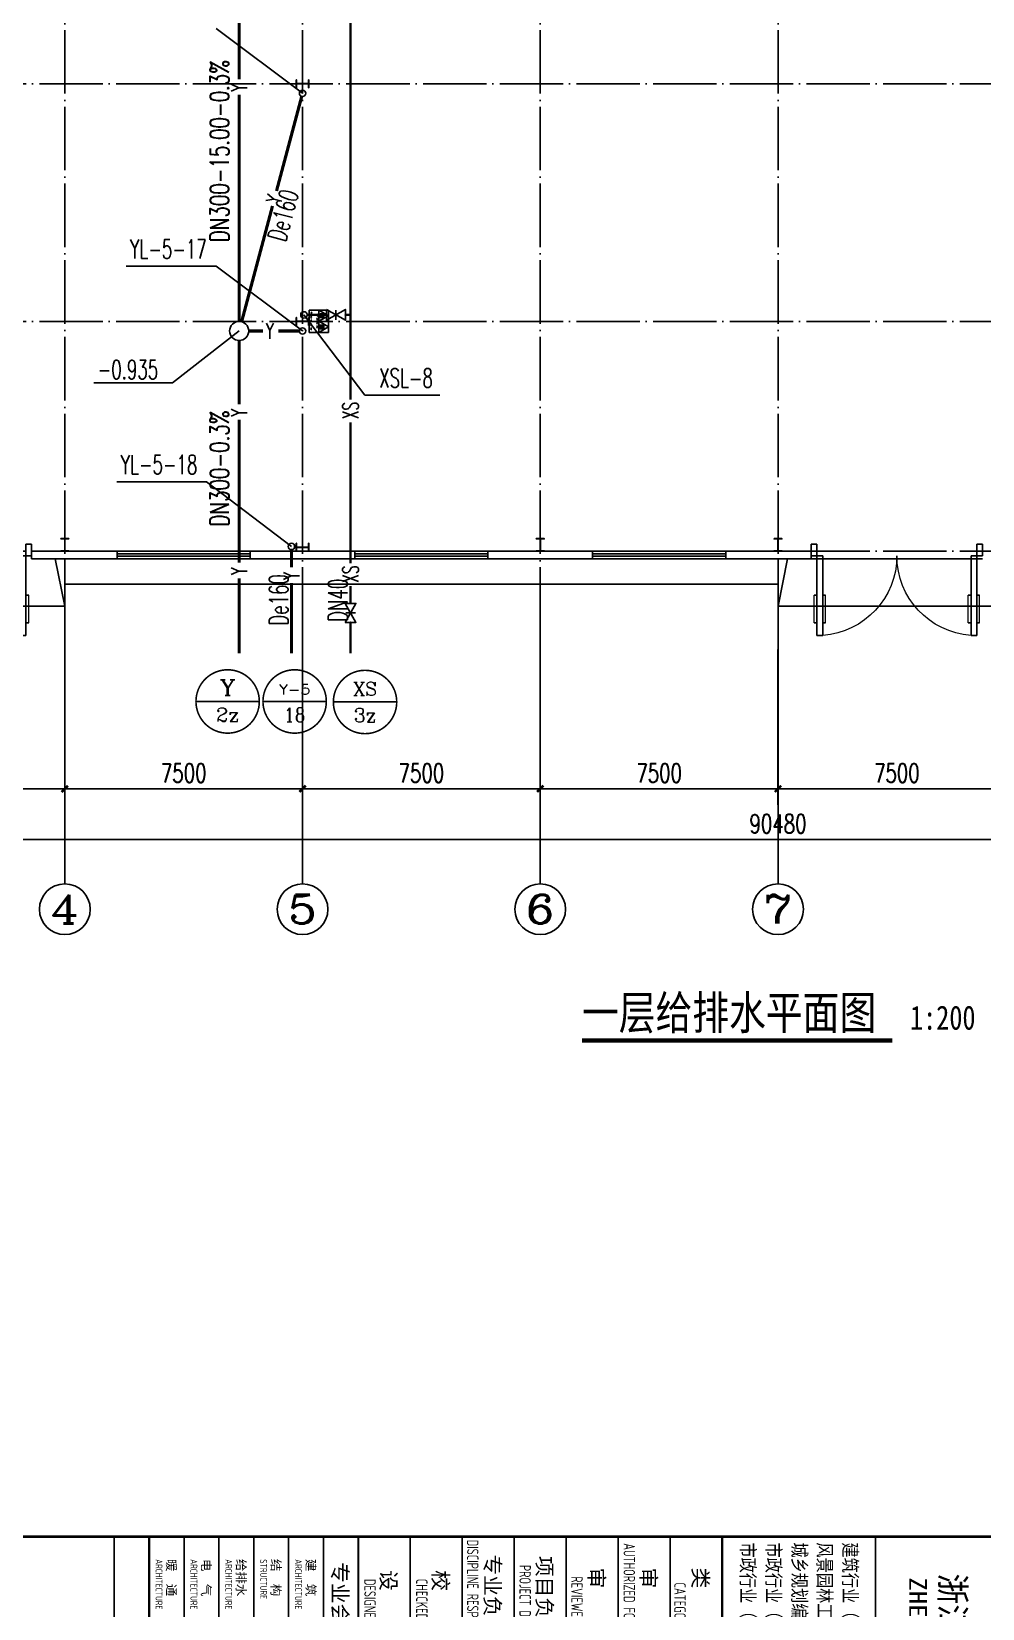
# Model space of a CAD drawing. Extents: x 14204718 to 16986381, y -1556765 to -15898.
# Drawn here: x 14885766 to 14915766, y -465061 to -415294 of the extents above; entities that cross this region are included whole.
import ezdxf
from ezdxf.enums import TextEntityAlignment as Align

# ---------------------------------------------------------------- set-up
doc = ezdxf.new("R2010")
doc.units = 0
doc.header["$LTSCALE"] = 1000
doc.header["$MEASUREMENT"] = 0
doc.linetypes.add('DOTE', pattern=[2.42, 2, -0.2, 0.02, -0.2])
for name, color, linetype in [('AXIS', 3, 'Continuous'), ('AXIS_TEXT', 7, 'Continuous'), ('COLUMN', 2, 'Continuous'), ('DIM_SYMB', 3, 'Continuous'), ('DIM_消防', 3, 'Continuous'), ('DIM_雨水', 3, 'Continuous'), ('DOTE', 8, 'DOTE'), ('EQUIP_消防', 7, 'Continuous'), ('PIPE-消防', 1, 'Continuous'), ('PIPE-雨水', 4, 'Continuous'), ('PUB_TEXT', 7, 'Continuous'), ('TEXT_消防', 7, 'Continuous'), ('TEXT_雨水', 7, 'Continuous'), ('TK', 4, 'Continuous'), ('TWT_LEAD', 3, 'Continuous'), ('TWT_TEXT', 7, 'Continuous'), ('VALVE_消防', 7, 'Continuous'), ('VPIPE-消防', 1, 'Continuous'), ('VPIPE-雨水', 4, 'Continuous'), ('WALL-PARAPET', 6, 'Continuous'), ('WELL_雨水', 4, 'Continuous'), ('WINDOW', 4, 'Continuous')]:
    doc.layers.add(name, color=color, linetype=linetype)
doc.styles.add('-宋体', font='', dxfattribs={"width": 0.8})
doc.styles.add('_TCH_AXIS', font='COMPLEX', dxfattribs={"bigfont": 'GBCBIG'})
doc.styles.add('_TCH_DIM', font='SIMPLEX', dxfattribs={"bigfont": 'GBCBIG'})
doc.styles.add('_TCH_DIM_T3', font='SIMPLEX', dxfattribs={"width": 0.705882, "bigfont": 'GBCBIG'})
doc.styles.add('_TWT_CIRCLE', font='COMPLEX', dxfattribs={"width": 1.1, "height": 3, "bigfont": 'HZTXT'})
doc.styles.add('_TWT_PIPEDN', font='SIMPLEX', dxfattribs={"width": 0.8, "height": 3, "bigfont": 'HZTXT'})
doc.styles.add('_TWT_PIPETEXT', font='COMPLEX', dxfattribs={"width": 0.8, "height": 2.5, "bigfont": 'HZTXT'})
doc.styles.add('_TWT_SERIAL', font='COMPLEX', dxfattribs={"width": 0.8, "height": 3, "bigfont": 'HZTXT'})
doc.styles.add('COMPLEX', font='COMPLEX')
doc.styles.add('HT', font='simhei.ttf', dxfattribs={"width": 0.8})
doc.styles.add('TSSD_REIN', font='tssdeng.shx', dxfattribs={"width": 0.7, "bigfont": 'tssdchn.shx'})
doc.styles.add('YAYA', font='', dxfattribs={"width": 0.8, "height": 1})
doc.styles.add('图签宋体', font='', dxfattribs={"height": 300})
doc.styles.add('图签黑体', font='simhei.ttf', dxfattribs={"height": 550})
doc.styles.get('-宋体').set_extended_font_data('SimSun')
doc.styles.get('YAYA').set_extended_font_data('SimSun')
doc.styles.get('图签宋体').set_extended_font_data('NSimSun')
doc.dimstyles.new('_TCH_ARCH&&200', dxfattribs={"dimtxt": 595, "dimasz": 200, "dimexe": 500, "dimexo": 600, "dimgap": 200, "dimtad": 1, "dimdec": 0, "dimzin": 0, "dimdsep": 46, "dimtxsty": '_TCH_DIM_T3', "dimblk": 'ARCHTICK', "dimcen": 0.09, "dimclrt": 7, "dimazin": 2, "dimtfac": 1, "dimtdec": 0, "dimtix": 1, "dimtmove": 2, "dimatfit": 3, "dimfxl": 0, "dimtolj": 1, "dimtzin": 0, "dimarcsym": 0})

# ---------------------------------------------------------------- blocks, each defined once
blk = doc.blocks.new('A$C797E1D2B')
at = {"layer": 'COLUMN'}
h = blk.add_hatch(color=256, dxfattribs=at)
h.paths.add_polyline_path([(125, 400), (250, 400), (250, 388), (130, 388), (130, 200), (125, 200)])
h.paths.add_polyline_path([(0, 400), (125, 400), (125, 200), (120, 200), (120, 388), (0, 388)])
h.paths.add_polyline_path([(0, 12), (120, 12), (120, 200), (125, 200), (125, 0), (0, 0)])
h.paths.add_polyline_path([(125, 200), (130, 200), (130, 12), (250, 12), (250, 0), (125, 0)])
blk.add_lwpolyline([(250, 0), (250, 12), (130, 12), (130, 388), (250, 388), (250, 400), (0, 400), (0, 388), (120, 388), (120, 12), (0, 12), (0, 0)], close=True, dxfattribs=at)
blk = doc.blocks.new('消防软管卷盘')
blk.add_lwpolyline([(4963954, 151899), (4963954, 150312), (4964641, 150312), (4964641, 151899)], close=True)
for points, const_width in [([(4964134, 151704), (4964482, 151704)], 1), ([(4964134, 151566), (4964482, 151566)], 1), ([(4964134, 151428), (4964482, 151428)], 1), ([(4964134, 151290), (4964482, 151290)], 1), ([(4964134, 151152), (4964482, 151152)], 1), ([(4964134, 151014), (4964482, 151014)], 0.1), ([(4964134, 150876), (4964482, 150876)], 1), ([(4964134, 150738), (4964482, 150738)], 1), ([(4964150, 150600), (4964499, 150600)], 1), ([(4964150, 150462), (4964499, 150462)], 1)]:
    blk.add_lwpolyline(points, dxfattribs=dict(const_width=const_width))
for centre, start, end in [((4964134, 151636), 90, 270), ((4964134, 151360), 90, 270), ((4964482, 151498), 270, 90), ((4964482, 151222), 270, 90), ((4964134, 151084), 90, 270), ((4964134, 150808), 90, 270), ((4964150, 150532), 90, 270), ((4964482, 150946), 270, 90), ((4964499, 150670), 270, 90)]:
    blk.add_arc(centre, 69, start, end)
blk = doc.blocks.new('$TwtSys$00000546')
h = blk.add_hatch()
h.set_pattern_fill('ANSI31', color=256, scale=200, style=0)
h.set_pattern_definition([(45, (-38543.802, -6670.83), (-17.67767, 17.67767), [])])
h.paths.add_polyline_path([(-65, 174), (65, 174), (65, 44), (-65, 44)])
for points in [[(0, 344), (-198, 0), (198, 0)], [(-65, 174), (65, 174), (65, 44), (-65, 44)]]:
    blk.add_lwpolyline(points, close=True)
blk = doc.blocks.new('92623')
blk.add_lwpolyline([(8910066, 83014), (8909273, 83014), (8909273, 82670), (8910066, 82670)], close=True)
at = {"xscale": -0.5, "yscale": 0.5, "zscale": 0.5, "rotation": 89.99999999998747}
blk.add_blockref('消防软管卷盘', (8985223, 2565334), dxfattribs=at)
at = {"layer": 'EQUIP_消防', "rotation": 180}
for p in [(8909471, 83014), (8909868, 83014)]:
    blk.add_blockref('$TwtSys$00000546', p, dxfattribs=at)
blk = doc.blocks.new('GeYuanFrame_68086672', base_point=(20.09, 4.53))
at = {"layer": 'TK'}
for p, q in [((991.09, 316.93), (1061.09, 316.93)), ((991.09, 284.53), (1061.09, 284.53)), ((991.09, 276.33), (1061.09, 276.33)), ((991.09, 268.13), (1061.09, 268.13)), ((991.09, 259.93), (1061.09, 259.93)), ((991.09, 251.73), (1061.09, 251.73)), ((991.09, 243.53), (1061.09, 243.53)), ((991.09, 235.33), (1061.09, 235.33)), ((991.09, 235.33), (1061.09, 235.33))]:
    blk.add_line(p, q, dxfattribs=at)
for points, const_width in [([(991.09, 588.53), (991.09, 14.53)], 0.4), ([(991.09, 292.73), (1061.09, 292.73)], 0.35), ([(991.09, 292.73), (1061.09, 292.73)], 0.35), ([(991.09, 235.33), (1061.09, 235.33)], 0.35), ([(991.09, 202.33), (1061.09, 202.33)], 0.35)]:
    blk.add_lwpolyline(points, dxfattribs=dict(at, const_width=const_width))
for points in [[(991.09, 292.73), (1061.09, 292.73)], [(991.09, 235.33), (1061.09, 235.33)], [(991.09, 229.83), (1061.09, 229.83)], [(991.09, 224.33), (1061.09, 224.33)], [(991.09, 218.83), (1061.09, 218.83)], [(991.09, 213.33), (1061.09, 213.33)], [(991.09, 207.83), (1061.09, 207.83)], [(991.09, 202.33), (1061.09, 202.33)], [(991.09, 196.83), (1061.09, 196.83)]]:
    blk.add_lwpolyline(points, dxfattribs=at)
for s, height, style, width, p in [('浙江华越设计股份有限公司', 3.96, 'HT', 0.9, (1026.07, 329.16)), ('ZHEJIANG HOY DESIGN CO.,LTD', 2.8, '图签黑体', 1.11, (1026.06, 323.29))]:
    blk.add_text(s, height=height, dxfattribs=dict(at, style=style, width=width)).set_placement(p, align=Align.MIDDLE)
for s, height, style, width, p in [('建筑行业（建筑工程）甲级           证书编号:A133002877', 2.2, '-宋体', 0.8, (992, 311.83)), ('风景园林工程设计专项甲级           证书编号:A133002877', 2.2, '-宋体', 0.8, (992, 307.81)), ('城乡规划编制资质乙级        证书编号:[浙]城规编(142069)', 2.2, '-宋体', 0.8, (992, 303.82)), ('市政行业（给水工程、排水工程）乙级 证书编号:A233029948', 2.2, '-宋体', 0.8, (992, 299.74)), ('市政行业（道路工程、桥梁工程）乙级 证书编号:A233029948', 2.2, '-宋体', 0.8, (992, 295.69)), ('CATEGORY', 1.8, 'TSSD_REIN', 0.7, (998.32, 285.17)), ('AUTHORIZED FOR ISSUE BY', 1.8, 'TSSD_REIN', 0.7, (992.12, 277.17)), ('REVIEWED BY', 1.8, 'TSSD_REIN', 0.7, (997.36, 268.91)), ('PROJECT DIRECTOR', 1.8, 'TSSD_REIN', 0.7, (995.55, 260.74)), ('DISCIPLINE RESPONSIBLE BY', 1.8, 'TSSD_REIN', 0.7, (991.57, 252.48)), ('CHECKED BY', 1.8, 'TSSD_REIN', 0.7, (997.75, 244.44)), ('DESIGNED BY', 1.8, 'TSSD_REIN', 0.7, (997.76, 236.27)), ('ARCHITECTURE', 1.08, 'TSSD_REIN', 0.7, (994.65, 225.34)), ('STRUCTURE', 1.08, 'TSSD_REIN', 0.7, (994.65, 219.84)), ('ARCHITECTURE', 1.08, 'TSSD_REIN', 0.7, (994.65, 214.34)), ('ARCHITECTURE', 1.08, 'TSSD_REIN', 0.7, (994.65, 208.84)), ('ARCHITECTURE', 1.08, 'TSSD_REIN', 0.7, (994.65, 203.34))]:
    blk.add_text(s, height=height, dxfattribs=dict(at, style=style, width=width)).set_placement(p)
at = {"layer": 'TK', "style": '图签宋体'}
for s, height, p in [('类   别', 2.4, (995.97, 288.09)), ('审   定', 2.4, (995.97, 279.89)), ('审   核', 2.4, (995.97, 271.69)), ('项目负责人', 2.4, (994.13, 263.49)), ('专业负责人', 2.4, (993.89, 255.29)), ('校   对', 2.4, (996.38, 247.09)), ('设   计', 2.4, (996.36, 238.89)), ('专业会签', 2.4, (995.12, 231.24)), ('建  筑', 1.44, (994.61, 227.11)), ('结  构', 1.44, (994.61, 221.61)), ('给排水', 1.44, (994.61, 216.11)), ('电  气', 1.44, (994.61, 210.61)), ('暖  通', 1.44, (994.61, 205.11))]:
    blk.add_text(s, height=height, dxfattribs=at).set_placement(p)
blk = doc.blocks.new('_AXISO')
blk.add_circle((0, 0), 0.5)
at = {"layer": 'AXIS_TEXT', "style": 'COMPLEX', "width": 1.041667}
blk.add_attdef('A', text='', height=0.56, dxfattribs=at).set_placement((-0.25, -0.28), (0.25, -0.28), align=Align.FIT)
blk = doc.blocks.new('_ArchTick')
at = {"color": 0, "linetype": 'ByBlock', "const_width": 0.4}
blk.add_lwpolyline([(-0.5, -0.5), (0.5, 0.5)], dxfattribs=at)
blk = doc.blocks.new('*D137')
at = {"layer": 'AXIS', "color": 0, "lineweight": -2}
for p, q in [((14864076, -434794), (14864076, -441294)), ((14954556, -434794), (14954556, -441294)), ((14864076, -440794), (14954556, -440794))]:
    blk.add_line(p, q, dxfattribs=at)
at = {"layer": 'Defpoints', "color": 0}
for p in [(14864076, -434194), (14954556, -434194), (14954556, -440794)]:
    blk.add_point(p, dxfattribs=at)
at = {"layer": 'AXIS', "color": 0, "lineweight": -2, "xscale": 200, "yscale": 200, "zscale": 200, "rotation": 180}
blk.add_blockref('_ArchTick', (14864076, -440794), dxfattribs=at)
at = {"layer": 'AXIS', "color": 0, "lineweight": -2, "xscale": 200, "yscale": 200, "zscale": 200}
blk.add_blockref('_ArchTick', (14954556, -440794), dxfattribs=at)
at = {"layer": 'AXIS', "color": 7, "insert": (14909316, -440297), "char_height": 595, "attachment_point": 5, "style": '_TCH_DIM_T3'}
blk.add_mtext('\\A1;90480', dxfattribs=at)
blk = doc.blocks.new('*D143')
at = {"layer": 'AXIS', "color": 0, "lineweight": -2}
for p, q in [((14879316, -434794), (14879316, -439694)), ((14886816, -434794), (14886816, -439694)), ((14879316, -439194), (14886816, -439194))]:
    blk.add_line(p, q, dxfattribs=at)
at = {"layer": 'Defpoints', "color": 0}
for p in [(14879316, -434194), (14886816, -434194), (14886816, -439194)]:
    blk.add_point(p, dxfattribs=at)
at = {"layer": 'AXIS', "color": 0, "lineweight": -2, "xscale": 200, "yscale": 200, "zscale": 200, "rotation": 180}
blk.add_blockref('_ArchTick', (14879316, -439194), dxfattribs=at)
at = {"layer": 'AXIS', "color": 0, "lineweight": -2, "xscale": 200, "yscale": 200, "zscale": 200}
blk.add_blockref('_ArchTick', (14886816, -439194), dxfattribs=at)
at = {"layer": 'AXIS', "color": 7, "insert": (14883066, -438697), "char_height": 595, "attachment_point": 5, "style": '_TCH_DIM_T3'}
blk.add_mtext('\\A1;7500', dxfattribs=at)
blk = doc.blocks.new('*D144')
at = {"layer": 'AXIS', "color": 0, "lineweight": -2}
for p, q in [((14886816, -434794), (14886816, -439694)), ((14894316, -434794), (14894316, -439694)), ((14886816, -439194), (14894316, -439194))]:
    blk.add_line(p, q, dxfattribs=at)
at = {"layer": 'Defpoints', "color": 0}
for p in [(14886816, -434194), (14894316, -434194), (14894316, -439194)]:
    blk.add_point(p, dxfattribs=at)
at = {"layer": 'AXIS', "color": 0, "lineweight": -2, "xscale": 200, "yscale": 200, "zscale": 200, "rotation": 180}
blk.add_blockref('_ArchTick', (14886816, -439194), dxfattribs=at)
at = {"layer": 'AXIS', "color": 0, "lineweight": -2, "xscale": 200, "yscale": 200, "zscale": 200}
blk.add_blockref('_ArchTick', (14894316, -439194), dxfattribs=at)
at = {"layer": 'AXIS', "color": 7, "insert": (14890566, -438697), "char_height": 595, "attachment_point": 5, "style": '_TCH_DIM_T3'}
blk.add_mtext('\\A1;7500', dxfattribs=at)
blk = doc.blocks.new('*D145')
at = {"layer": 'AXIS', "color": 0, "lineweight": -2}
for p, q in [((14894316, -434794), (14894316, -439694)), ((14901816, -434794), (14901816, -439694)), ((14894316, -439194), (14901816, -439194))]:
    blk.add_line(p, q, dxfattribs=at)
at = {"layer": 'Defpoints', "color": 0}
for p in [(14894316, -434194), (14901816, -434194), (14901816, -439194)]:
    blk.add_point(p, dxfattribs=at)
at = {"layer": 'AXIS', "color": 0, "lineweight": -2, "xscale": 200, "yscale": 200, "zscale": 200, "rotation": 180}
blk.add_blockref('_ArchTick', (14894316, -439194), dxfattribs=at)
at = {"layer": 'AXIS', "color": 0, "lineweight": -2, "xscale": 200, "yscale": 200, "zscale": 200}
blk.add_blockref('_ArchTick', (14901816, -439194), dxfattribs=at)
at = {"layer": 'AXIS', "color": 7, "insert": (14898066, -438697), "char_height": 595, "attachment_point": 5, "style": '_TCH_DIM_T3'}
blk.add_mtext('\\A1;7500', dxfattribs=at)
blk = doc.blocks.new('*D146')
at = {"layer": 'AXIS', "color": 0, "lineweight": -2}
for p, q in [((14901816, -434794), (14901816, -439694)), ((14909316, -434794), (14909316, -439694)), ((14901816, -439194), (14909316, -439194))]:
    blk.add_line(p, q, dxfattribs=at)
at = {"layer": 'Defpoints', "color": 0}
for p in [(14901816, -434194), (14909316, -434194), (14909316, -439194)]:
    blk.add_point(p, dxfattribs=at)
at = {"layer": 'AXIS', "color": 0, "lineweight": -2, "xscale": 200, "yscale": 200, "zscale": 200, "rotation": 180}
blk.add_blockref('_ArchTick', (14901816, -439194), dxfattribs=at)
at = {"layer": 'AXIS', "color": 0, "lineweight": -2, "xscale": 200, "yscale": 200, "zscale": 200}
blk.add_blockref('_ArchTick', (14909316, -439194), dxfattribs=at)
at = {"layer": 'AXIS', "color": 7, "insert": (14905566, -438697), "char_height": 595, "attachment_point": 5, "style": '_TCH_DIM_T3'}
blk.add_mtext('\\A1;7500', dxfattribs=at)
blk = doc.blocks.new('*D147')
at = {"layer": 'AXIS', "color": 0, "lineweight": -2}
for p, q in [((14909316, -434794), (14909316, -439694)), ((14916816, -434794), (14916816, -439694)), ((14909316, -439194), (14916816, -439194))]:
    blk.add_line(p, q, dxfattribs=at)
at = {"layer": 'Defpoints', "color": 0}
for p in [(14909316, -434194), (14916816, -434194), (14916816, -439194)]:
    blk.add_point(p, dxfattribs=at)
at = {"layer": 'AXIS', "color": 0, "lineweight": -2, "xscale": 200, "yscale": 200, "zscale": 200, "rotation": 180}
blk.add_blockref('_ArchTick', (14909316, -439194), dxfattribs=at)
at = {"layer": 'AXIS', "color": 0, "lineweight": -2, "xscale": 200, "yscale": 200, "zscale": 200}
blk.add_blockref('_ArchTick', (14916816, -439194), dxfattribs=at)
at = {"layer": 'AXIS', "color": 7, "insert": (14913066, -438697), "char_height": 595, "attachment_point": 5, "style": '_TCH_DIM_T3'}
blk.add_mtext('\\A1;7500', dxfattribs=at)
blk = doc.blocks.new('$TCHSYS$WIN2D')
for p, q in [((-0.5, 0.5), (0.5, 0.5)), ((-0.5, 0.5), (-0.5, -0.5)), ((0.5, 0.5), (0.5, -0.5)), ((0.5, 0.167), (-0.5, 0.167)), ((0.5, -0.167), (-0.5, -0.167)), ((-0.5, -0.5), (0.5, -0.5))]:
    blk.add_line(p, q)
blk = doc.blocks.new('$DorLib2D$00000011')
for p, q in [((-0.4667, 0.4709), (-0.4667, -0.0625)), ((-0.4667, 0.4709), (-0.4333, 0.4709)), ((-0.4333, 0.4709), (-0.4333, 0.0042)), ((0.4333, 0.4709), (0.4333, 0.0042)), ((0.4667, 0.4709), (0.4333, 0.4709)), ((0.4667, 0.4709), (0.4667, -0.0625)), ((-0.4833, 0.3962), (-0.4667, 0.3962)), ((-0.4167, 0.3962), (-0.4333, 0.3962)), ((0.4167, 0.3962), (0.4333, 0.3962)), ((0.4833, 0.3962), (0.4667, 0.3962)), ((-0.4833, 0.2346), (-0.4667, 0.2346)), ((-0.4167, 0.2346), (-0.4333, 0.2346)), ((0.4167, 0.2346), (0.4333, 0.2346)), ((0.4833, 0.2346), (0.4667, 0.2346)), ((-0.5, 0.0042), (-0.4333, 0.0042)), ((-0.5, 0.0042), (-0.5, -0.0625)), ((0.5, 0.0042), (0.4333, 0.0042)), ((0.5, 0.0042), (0.5, -0.0625)), ((-0.5, -0.0625), (-0.4667, -0.0625)), ((0.5, -0.0625), (0.4667, -0.0625))]:
    blk.add_line(p, q)
at = {"lineweight": 13}
for p, q in [((-0.4833, 0.3962), (-0.4833, 0.2346)), ((-0.4167, 0.3962), (-0.4167, 0.2346)), ((0.4167, 0.3962), (0.4167, 0.2346)), ((0.4833, 0.3962), (0.4833, 0.2346))]:
    blk.add_line(p, q, dxfattribs=at)
for centre, start, end in [((-0.4667, 0.0042), 0, 85.90396), ((0.4667, 0.0042), 94.09604, 180)]:
    blk.add_arc(centre, 0.4667, start, end, dxfattribs=at)
blk = doc.blocks.new('$TWTSYS$00000187')
blk.add_circle((0, 0, 0), 0.5)
blk = doc.blocks.new('$VALVE$00000296')
for points in [[(-125, 72), (-125, -72), (125, 72), (125, -72), (-125, 72)], [(0, 60), (0, -64)]]:
    blk.add_lwpolyline(points)
for p in [(-125, 0), (125, 0)]:
    blk.add_point(p)

msp = doc.modelspace()

# ---------------------------------------------------------------- linework, layer by layer
at = {"color": 8, "ltscale": 0.5}
for p, q in [((14886516.4, -431934.1), (14886816.4, -433434.1)), ((14909316.4, -433434.1), (14909616.4, -431934.1))]:
    msp.add_line(p, q, dxfattribs=at)
for points in [[(14886816.4, -431934.1), (14886816.4, -433434.1), (14879316.4, -433434.1), (14879316.4, -431934.1)], [(14916816.4, -431934.1), (14916816.4, -433434.1), (14909316.4, -433434.1), (14909316.4, -431934.1)], [(14886816.4, -432734.1), (14909316.4, -432734.1)]]:
    msp.add_lwpolyline(points, dxfattribs=at)
at = {"layer": 'AXIS'}
for p, q in [((14886816.4, -434194.1), (14886816.4, -442194.1)), ((14894316.4, -434194.1), (14894316.4, -442194.1)), ((14901816.4, -434194.1), (14901816.4, -442194.1)), ((14909316.4, -434194.1), (14909316.4, -442194.1))]:
    msp.add_line(p, q, dxfattribs=at)
at = {"layer": 'DIM_SYMB', "const_width": 140}
msp.add_lwpolyline([(14903133, -447138.5), (14912921.2, -447138.5)], dxfattribs=at)
at = {"layer": 'DIM_消防'}
for p, q in [((14894357.3, -424234.9), (14896281.6, -426769.7)), ((14896281.6, -426769.7), (14898644.8, -426769.7)), ((14892953, -436436.4), (14890953, -436436.4)), ((14895067.1, -436436.4), (14893067.1, -436436.4)), ((14897288, -436453.1), (14895288, -436453.1))]:
    msp.add_line(p, q, dxfattribs=at)
at = {"layer": 'DIM_消防', "const_width": 50}
for points in [[(14892953, -436436.4, 1), (14890953, -436436.4, 1)], [(14895067.1, -436436.4, 1), (14893067.1, -436436.4, 1)], [(14897288, -436453.1, 1), (14895288, -436453.1, 1)]]:
    msp.add_lwpolyline(points, format="xyb", close=True, dxfattribs=at)
at = {"layer": 'DIM_雨水'}
for p, q in [((14894316.4, -417244.1, 3000), (14891586, -415200.4)), ((14891586, -422700.4), (14888754.2, -422700.4)), ((14894316.4, -424744.1, 3000), (14891586, -422700.4)), ((14891290.7, -429500.4), (14888458.9, -429500.4)), ((14893966, -431544), (14891290.7, -429500.4))]:
    msp.add_line(p, q, dxfattribs=at)
at = {"layer": 'DOTE'}
for p, q in [((14886816.4, -434194.1), (14886816.4, -302194.1)), ((14894316.4, -434194.1), (14894316.4, -302194.1)), ((14901816.4, -434194.1), (14901816.4, -302194.1)), ((14909316.4, -434194.1), (14909316.4, -302194.1)), ((14861816.4, -416944.1), (14956816.4, -416944.1)), ((14861816.4, -424444.1), (14956816.4, -424444.1)), ((14861816.4, -431694.1), (14956816.4, -431694.1))]:
    msp.add_line(p, q, dxfattribs=at)
at = {"layer": 'PIPE-消防', "linetype": 'Continuous', "const_width": 70}
for points in [[(14895829.6, -413598.1), (14895829.6, -424234.9)], [(14894457.3, -424234.9), (14895066.7, -424234.9)], [(14895666.7, -424234.9), (14895829.6, -424234.9)], [(14895829.6, -424234.9), (14895829.6, -426913.3)], [(14895829.6, -427631.4), (14895829.6, -432075)], [(14895829.6, -432793), (14895829.6, -433344.2)], [(14895829.6, -433944.2), (14895829.6, -434921.6)]]:
    msp.add_lwpolyline(points, dxfattribs=at)
at = {"layer": 'PIPE-雨水', "linetype": 'Continuous', "const_width": 100}
for points in [[(14892316.4, -410044.1), (14892316.4, -416801.3)], [(14892316.4, -417290.8), (14892316.4, -424444.1)], [(14893494.6, -420326), (14894290.6, -417340.7)], [(14892393.7, -424454.2), (14893368.4, -420799)], [(14892316.4, -425044.1), (14892316.4, -427056.7)], [(14892316.4, -427546.2), (14892316.4, -432057.8)], [(14893966, -431644), (14893966, -432207.6)], [(14892316.4, -432547.3), (14892316.4, -434921.6)], [(14893966, -432697.1), (14893966, -434921.6)]]:
    msp.add_lwpolyline(points, dxfattribs=at)
at = {"layer": 'PIPE-雨水', "linetype": 'Continuous', "ltscale": 2, "const_width": 100}
for points in [[(14893064.1, -424744.1), (14892616.4, -424744.1)], [(14894216.4, -424744.1), (14893553.6, -424744.1)]]:
    msp.add_lwpolyline(points, dxfattribs=at)
at = {"layer": 'TWT_LEAD'}
for p, q in [((14892316.4, -424744.1), (14890214.9, -426382.7)), ((14890214.9, -426382.7), (14887733, -426382.7))]:
    msp.add_line(p, q, dxfattribs=at)
at = {"layer": 'VPIPE-消防', "linetype": 'Continuous'}
msp.add_circle((14894357.3, -424234.9), 100, dxfattribs=at)
at = {"layer": 'VPIPE-雨水', "linetype": 'Continuous'}
for centre in [(14894316.4, -417244.1), (14894316.4, -424744.1), (14893966, -431544)]:
    msp.add_circle(centre, 100, dxfattribs=at)
at = {"layer": 'WALL-PARAPET'}
for p, q in [((14888466.4, -431694.1), (14885766.4, -431694.1)), ((14885766.4, -431694.1), (14885766.4, -431934.1)), ((14885766.4, -431934.1), (14888466.4, -431934.1)), ((14888466.4, -431934.1), (14888466.4, -431694.1)), ((14895966.4, -431694.1), (14892666.4, -431694.1)), ((14892666.4, -431694.1), (14892666.4, -431934.1)), ((14892666.4, -431934.1), (14895966.4, -431934.1)), ((14895966.4, -431934.1), (14895966.4, -431694.1)), ((14903466.4, -431694.1), (14900166.4, -431694.1)), ((14900166.4, -431694.1), (14900166.4, -431934.1)), ((14900166.4, -431934.1), (14903466.4, -431934.1)), ((14903466.4, -431934.1), (14903466.4, -431694.1)), ((14910366.4, -431694.1), (14907666.4, -431694.1)), ((14907666.4, -431694.1), (14907666.4, -431934.1)), ((14907666.4, -431934.1), (14910366.4, -431934.1)), ((14910366.4, -431934.1), (14910366.4, -431694.1))]:
    msp.add_line(p, q, dxfattribs=at)
at = {"layer": 'WINDOW'}
msp.add_line((14910366.4, -431934.1), (14915766.4, -431934.1), dxfattribs=at)

# ---------------------------------------------------------------- block references
for name, p, xscale, yscale, zscale, rotation in [('GeYuanFrame_68086672', (14849916.4, -268594.1), 200, 200, 200, 270), ('92623', (14968049.5, -8282767.4), 0.882, 0.882, 0.882, 90)]:
    msp.add_blockref(name, p, dxfattribs=dict(xscale=xscale, yscale=yscale, zscale=zscale, rotation=rotation))
for p, rotation in [((14894116.4, -416819.1), 270), ((14894116.4, -424319.1), 270), ((14886941.4, -431294.1), 180), ((14894116.4, -431444.1), 270), ((14901941.4, -431294.1), 180), ((14909441.4, -431294.1), 180)]:
    msp.add_blockref('A$C797E1D2B', p, dxfattribs=dict(rotation=rotation))
at = {"layer": 'AXIS'}
ref = msp.add_blockref('_AXISO', (14886816.4, -442994.1), dxfattribs=dict(at, xscale=1600, yscale=1600, zscale=1600))
ref.add_attrib('A', '4', dxfattribs={"layer": 'AXIS_TEXT', "ltscale": 0.5, "height": 905.1, "style": '_TCH_AXIS', "width": 1.3125}).set_placement((14886363.9, -443446.6), (14887269, -443446.6), align=Align.FIT)
ref = msp.add_blockref('_AXISO', (14894316.4, -442994.1), dxfattribs=dict(at, xscale=1600, yscale=1600, zscale=1600))
ref.add_attrib('A', '5', dxfattribs={"layer": 'AXIS_TEXT', "ltscale": 0.5, "height": 905.1, "style": '_TCH_AXIS', "width": 1.5}).set_placement((14893863.9, -443446.6), (14894769, -443446.6), align=Align.FIT)
ref = msp.add_blockref('_AXISO', (14901816.4, -442994.1), dxfattribs=dict(at, xscale=1600, yscale=1600, zscale=1600))
ref.add_attrib('A', '6', dxfattribs={"layer": 'AXIS_TEXT', "ltscale": 0.5, "height": 905.1, "style": '_TCH_AXIS', "width": 1.5}).set_placement((14901363.9, -443446.6), (14902269, -443446.6), align=Align.FIT)
ref = msp.add_blockref('_AXISO', (14909316.4, -442994.1), dxfattribs=dict(at, xscale=1600, yscale=1600, zscale=1600))
ref.add_attrib('A', '7', dxfattribs={"layer": 'AXIS_TEXT', "ltscale": 0.5, "height": 905.1, "style": '_TCH_AXIS', "width": 1.5}).set_placement((14908863.9, -443446.6), (14909769, -443446.6), align=Align.FIT)
at = {"layer": 'VALVE_消防', "xscale": 2.4, "yscale": 2.4, "zscale": 2.4}
msp.add_blockref('$VALVE$00000296', (14895366.7, -424234.9), dxfattribs=at)
at = {"layer": 'VALVE_消防', "xscale": -2.4, "yscale": -2.4, "zscale": 2.4, "rotation": 270}
msp.add_blockref('$VALVE$00000296', (14895829.6, -433644.2), dxfattribs=at)
at = {"layer": 'WELL_雨水', "xscale": 600, "yscale": 600, "zscale": 600, "rotation": 90}
msp.add_blockref('$TWTSYS$00000187', (14892316.4, -424744.1), dxfattribs=at)
at = {"layer": 'WINDOW'}
for name, p, xscale, yscale, zscale in [('$DorLib2D$00000011', (14883066.4, -431814.1), 5400, -5400, 5400), ('$TCHSYS$WIN2D', (14890566.4, -431814.1), -4200, -240, -4200), ('$TCHSYS$WIN2D', (14898066.4, -431814.1), -4200, -240, -4200), ('$TCHSYS$WIN2D', (14905566.4, -431814.1), -4200, -240, -4200), ('$DorLib2D$00000011', (14913066.4, -431814.1), 5400, -5400, 5400)]:
    msp.add_blockref(name, p, dxfattribs=dict(at, xscale=xscale, yscale=yscale, zscale=zscale))

# ---------------------------------------------------------------- texts
at = {"layer": 'DIM_消防', "color": 7, "style": '_TWT_CIRCLE'}
for s, height, p, p2 in [('Y', 497, (14891705.7, -436247.6), (14892200.3, -436247.6)), ('Y-5', 309.33, (14893572.9, -436212.3), (14894561.3, -436212.3)), ('XS', 423.95, (14895910.5, -436252.3), (14896665.5, -436252.3)), ('2z', 433.87, (14891589.3, -437069.3), (14892316.6, -437069.3)), ('18', 448.85, (14893726.2, -437081.7), (14894408, -437081.7)), ('3z', 438.86, (14895931.7, -437090.2), (14896644.3, -437090.2))]:
    msp.add_text(s, height=height, dxfattribs=at).set_placement(p, p2, align=Align.FIT)
at = {"layer": 'PUB_TEXT', "style": 'YAYA', "width": 0.8}
for s, height, p in [('一层给排水平面图', 1063.29, (14903133, -446788.2)), ('1:200', 759.49, (14913481.2, -446794.1))]:
    msp.add_text(s, height=height, dxfattribs=at).set_placement(p)
at = {"layer": 'TEXT_消防', "style": '_TWT_PIPETEXT', "width": 0.64}
for p in [(14896079.6, -427531.4), (14896079.6, -432693)]:
    msp.add_text('XS', height=500, rotation=90, dxfattribs=at).set_placement(p)
at = {"layer": 'TEXT_消防', "linetype": 'Continuous', "style": '_TWT_PIPEDN', "width": 0.64}
msp.add_text('DN40', height=600, rotation=90, dxfattribs=at).set_placement((14895729.6, -433929))
at = {"layer": 'TEXT_雨水', "style": '_TWT_PIPETEXT', "width": 0.64}
for rotation, p in [(90, (14892566.4, -417190.8)), (75.06858, (14893635.8, -420766.8)), (90, (14892566.4, -427446.2)), (90, (14892566.4, -432447.3)), (90, (14894216, -432597.1))]:
    msp.add_text('Y', height=500, rotation=rotation, dxfattribs=at).set_placement(p)
at = {"layer": 'TEXT_雨水', "linetype": 'Continuous', "style": '_TWT_PIPEDN', "width": 0.64}
for rotation, p in [(75.06858, (14893783.1, -421960.7)), (90, (14893866, -434046.5))]:
    msp.add_text('De160', height=600, rotation=rotation, dxfattribs=at).set_placement(p)
at = {"layer": 'TEXT_雨水', "style": '_TWT_PIPETEXT', "width": 0.64}
msp.add_text('Y', height=500, dxfattribs=at).set_placement((14893164.1, -424994.1))
at = {"layer": 'TWT_TEXT', "style": '_TCH_DIM', "width": 0.705882}
for s, p in [('DN300-15.00-0.3%', (14891994.5, -421936)), ('DN300-0.3%', (14891994.5, -430911.6))]:
    msp.add_text(s, height=595, rotation=90, dxfattribs=at).set_placement(p)
at = {"layer": 'TWT_TEXT', "style": '_TWT_SERIAL', "width": 0.64}
for s, p in [('YL-5-17', (14888874.2, -422460.4)), ('-0.935', (14887853, -426262.7)), ('XSL-8', (14896732.8, -426529.7)), ('YL-5-18', (14888578.9, -429260.4))]:
    msp.add_text(s, height=600, dxfattribs=at).set_placement(p)

# ---------------------------------------------------------------- dimensions: what is measured, and where the dimension line sits
at = {"layer": 'AXIS'}
for p1, p2, distance, text, picture, middle in [((14864076.4, -434194.1), (14954556.4, -434194.1), -6600, '90480', '*D137', (14909316.4, -440296.6)), ((14879316.4, -434194.1), (14886816.4, -434194.1), -5000, '7500', '*D143', (14883066.4, -438696.6)), ((14886816.4, -434194.1), (14894316.4, -434194.1), -5000, '7500', '*D144', (14890566.4, -438696.6)), ((14894316.4, -434194.1), (14901816.4, -434194.1), -5000, '7500', '*D145', (14898066.4, -438696.6)), ((14901816.4, -434194.1), (14909316.4, -434194.1), -5000, '7500', '*D146', (14905566.4, -438696.6)), ((14909316.4, -434194.1), (14916816.4, -434194.1), -5000, '7500', '*D147', (14913066.4, -438696.6))]:
    dim = msp.add_aligned_dim(p1=p1, p2=p2, distance=distance, text=text, dimstyle='_TCH_ARCH&&200', dxfattribs=at)
    dim.commit()
    dim.dimension.update_dxf_attribs({"geometry": picture, "text_midpoint": middle})

doc.saveas('drawing.dxf')
